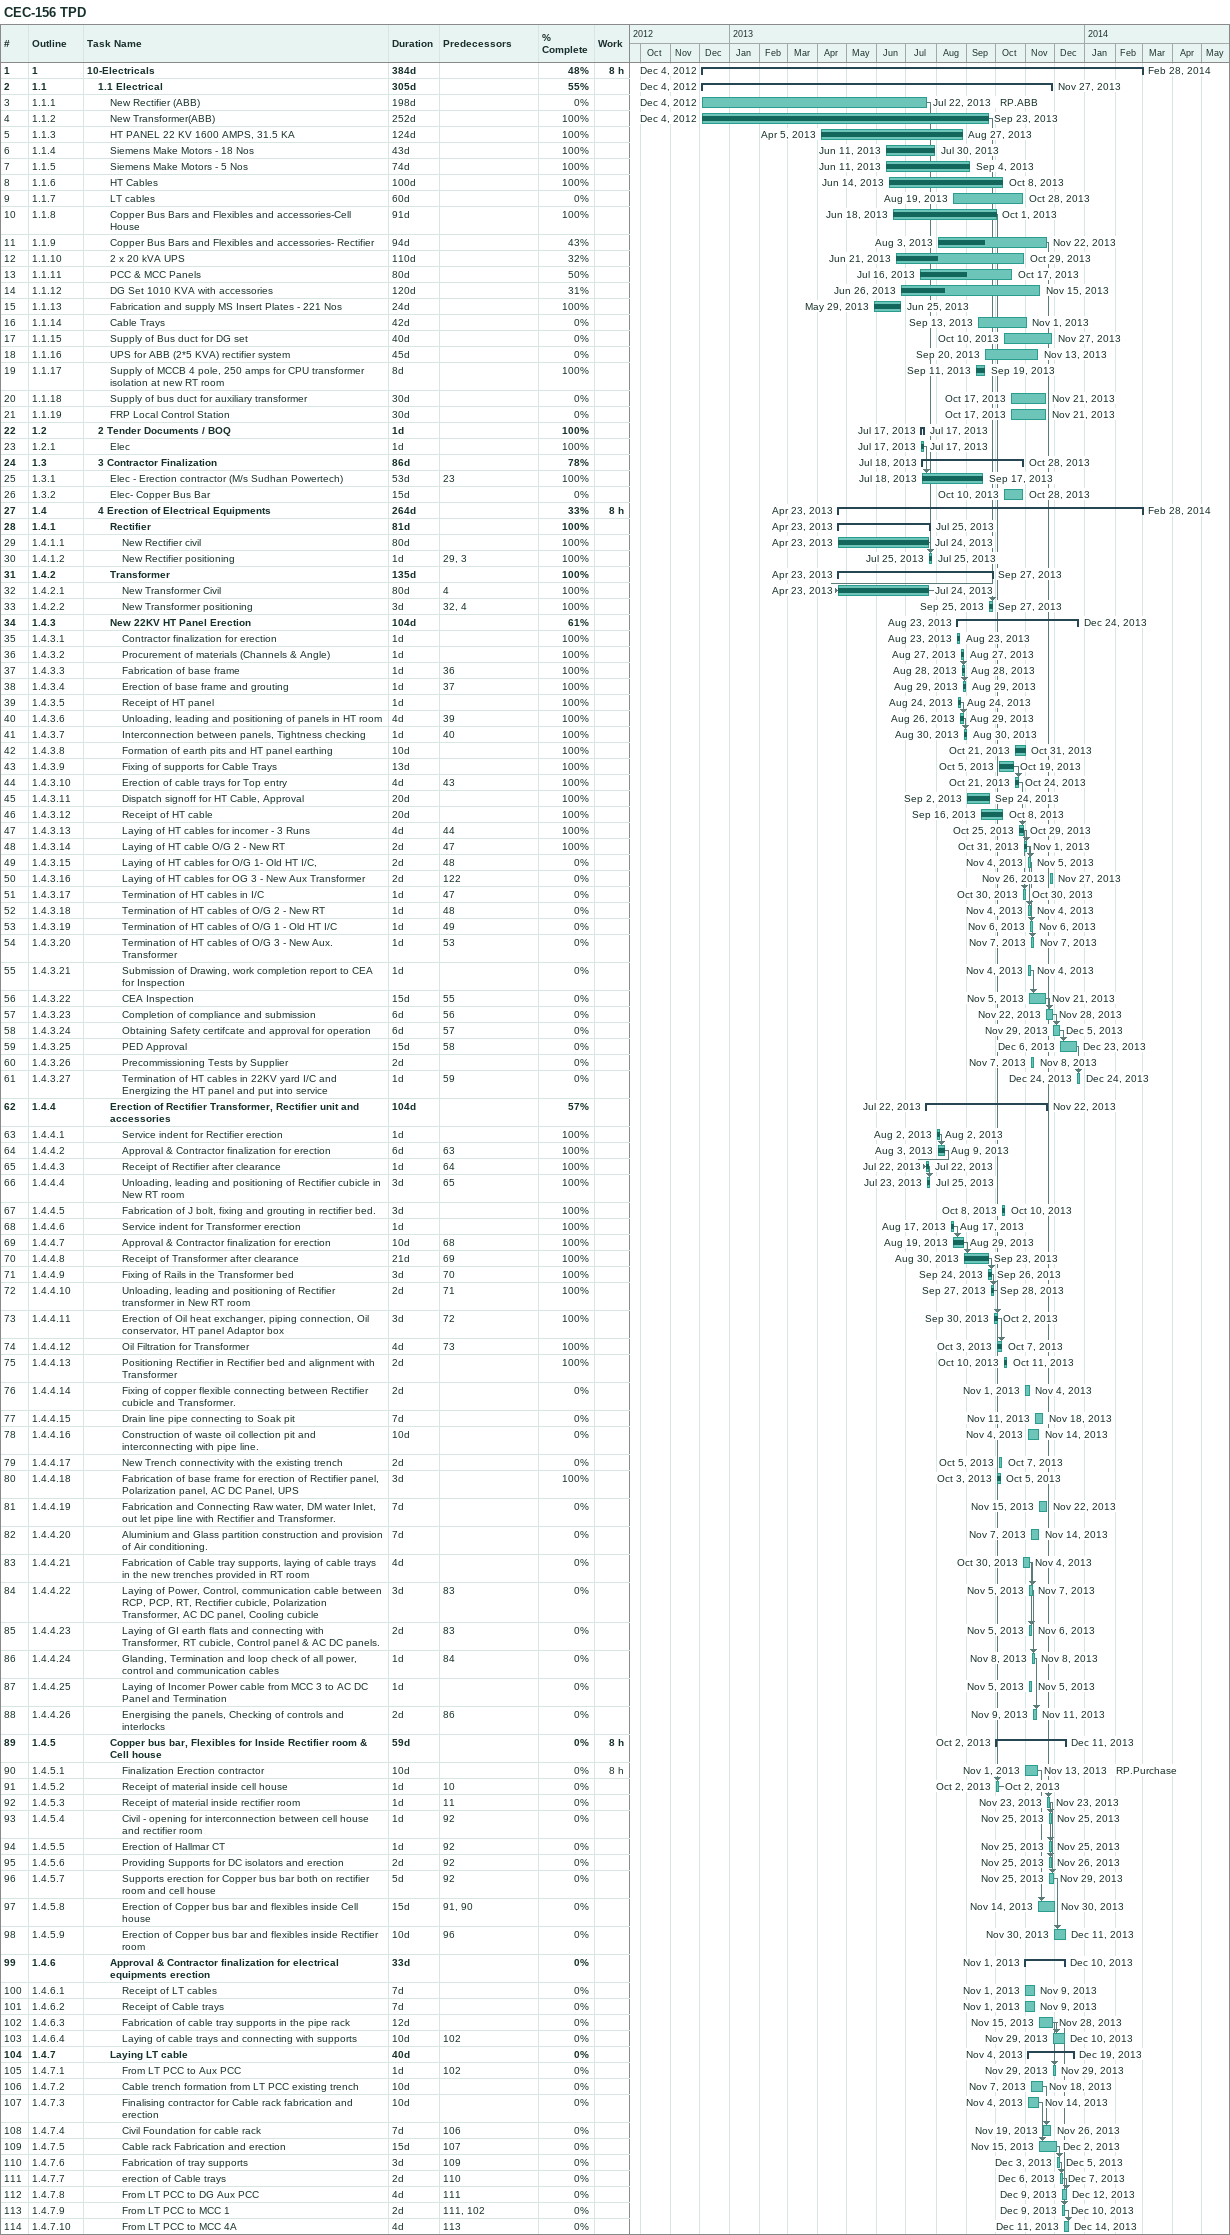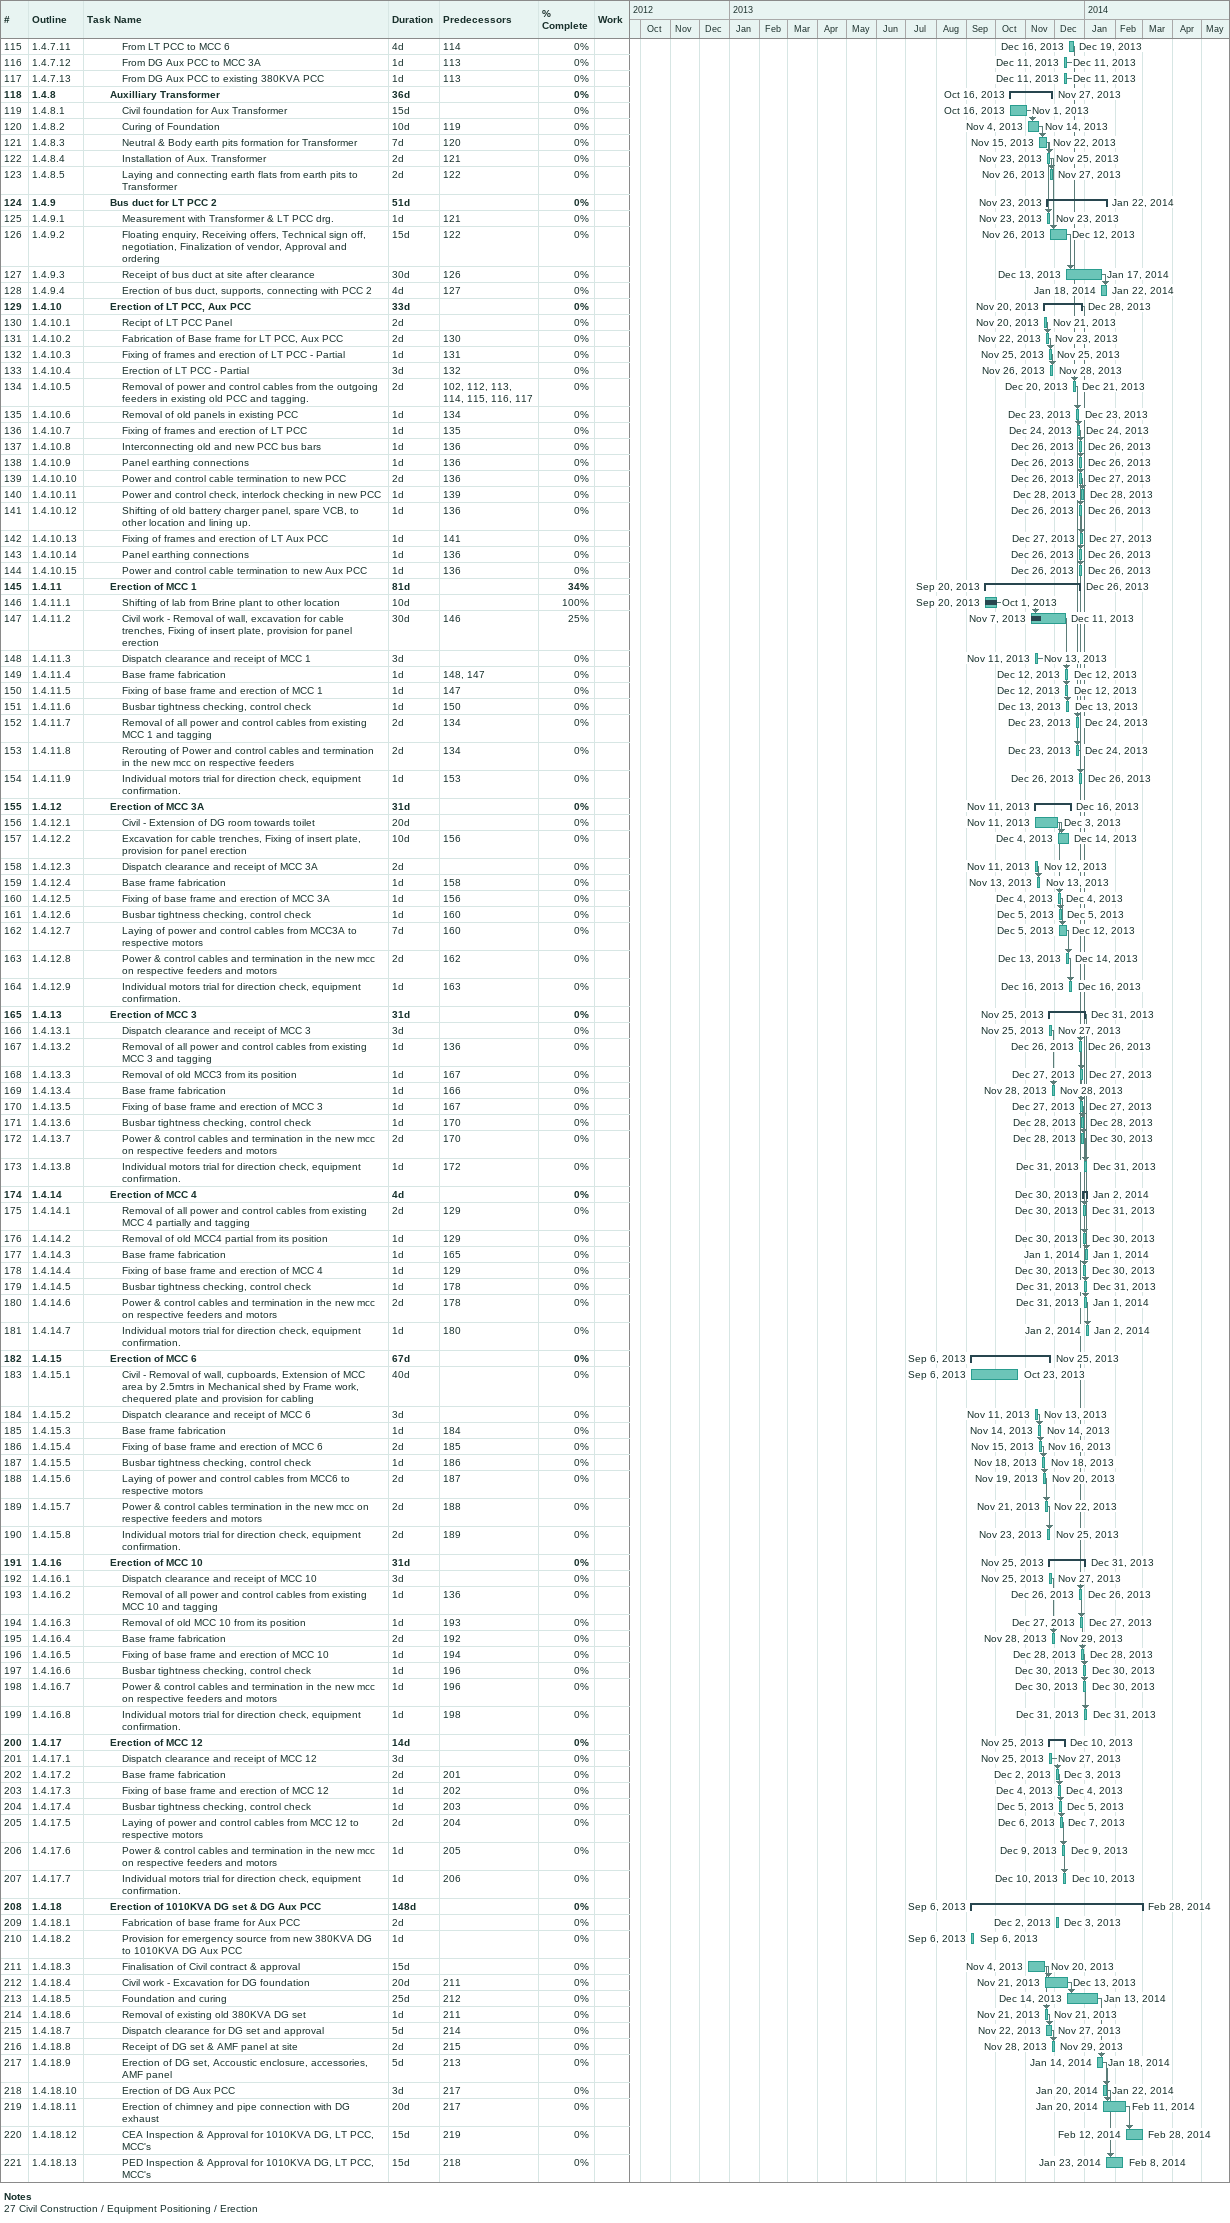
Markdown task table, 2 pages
CEC-156 TPD

| ID | WBS | Task | Duration | Start | Finish | Predecessors | Resources | % complete | Work (h) |
|---|---|---|---|---|---|---|---|---|---|
| 1 | 1 | **10-Electricals** | 384d | 2012-12-04 | 2014-02-28 |  |  | 48 | 8 |
| 2 | 1.1 | **1.1 Electrical** | 305d | 2012-12-04 | 2013-11-27 |  |  | 55 |  |
| 3 | 1.1.1 | New Rectifier (ABB) | 198d | 2012-12-04 | 2013-07-22 |  | RP.ABB | 0 |  |
| 4 | 1.1.2 | New Transformer(ABB) | 252d | 2012-12-04 | 2013-09-23 |  |  | 100 |  |
| 5 | 1.1.3 | HT PANEL 22 KV 1600 AMPS, 31.5 KA | 124d | 2013-04-05 | 2013-08-27 |  |  | 100 |  |
| 6 | 1.1.4 | Siemens Make Motors - 18 Nos | 43d | 2013-06-11 | 2013-07-30 |  |  | 100 |  |
| 7 | 1.1.5 | Siemens Make Motors - 5 Nos | 74d | 2013-06-11 | 2013-09-04 |  |  | 100 |  |
| 8 | 1.1.6 | HT Cables | 100d | 2013-06-14 | 2013-10-08 |  |  | 100 |  |
| 9 | 1.1.7 | LT cables | 60d | 2013-08-19 | 2013-10-28 |  |  | 0 |  |
| 10 | 1.1.8 | Copper Bus Bars and Flexibles and accessories-Cell House | 91d | 2013-06-18 | 2013-10-01 |  |  | 100 |  |
| 11 | 1.1.9 | Copper Bus Bars and Flexibles and accessories- Rectifier | 94d | 2013-08-03 | 2013-11-22 |  |  | 43 |  |
| 12 | 1.1.10 | 2 x 20 kVA UPS | 110d | 2013-06-21 | 2013-10-29 |  |  | 32 |  |
| 13 | 1.1.11 | PCC & MCC Panels | 80d | 2013-07-16 | 2013-10-17 |  |  | 50 |  |
| 14 | 1.1.12 | DG Set 1010 KVA with accessories | 120d | 2013-06-26 | 2013-11-15 |  |  | 31 |  |
| 15 | 1.1.13 | Fabrication and supply MS Insert Plates - 221 Nos | 24d | 2013-05-29 | 2013-06-25 |  |  | 100 |  |
| 16 | 1.1.14 | Cable Trays | 42d | 2013-09-13 | 2013-11-01 |  |  | 0 |  |
| 17 | 1.1.15 | Supply of Bus duct for DG set | 40d | 2013-10-10 | 2013-11-27 |  |  | 0 |  |
| 18 | 1.1.16 | UPS for ABB (2*5 KVA) rectifier system | 45d | 2013-09-20 | 2013-11-13 |  |  | 0 |  |
| 19 | 1.1.17 | Supply of MCCB 4 pole, 250 amps for CPU transformer isolation at new RT room | 8d | 2013-09-11 | 2013-09-19 |  |  | 100 |  |
| 20 | 1.1.18 | Supply of bus duct for auxiliary transformer | 30d | 2013-10-17 | 2013-11-21 |  |  | 0 |  |
| 21 | 1.1.19 | FRP Local Control Station | 30d | 2013-10-17 | 2013-11-21 |  |  | 0 |  |
| 22 | 1.2 | **2 Tender Documents / BOQ** | 1d | 2013-07-17 | 2013-07-17 |  |  | 100 |  |
| 23 | 1.2.1 | Elec | 1d | 2013-07-17 | 2013-07-17 |  |  | 100 |  |
| 24 | 1.3 | **3 Contractor Finalization** | 86d | 2013-07-18 | 2013-10-28 |  |  | 78 |  |
| 25 | 1.3.1 | Elec - Erection contractor (M/s Sudhan Powertech) | 53d | 2013-07-18 | 2013-09-17 | 23 |  | 100 |  |
| 26 | 1.3.2 | Elec- Copper Bus Bar | 15d | 2013-10-10 | 2013-10-28 |  |  | 0 |  |
| 27 | 1.4 | **4 Erection of Electrical Equipments** | 264d | 2013-04-23 | 2014-02-28 |  |  | 33 | 8 |
| 28 | 1.4.1 | **Rectifier** | 81d | 2013-04-23 | 2013-07-25 |  |  | 100 |  |
| 29 | 1.4.1.1 | New Rectifier civil | 80d | 2013-04-23 | 2013-07-24 |  |  | 100 |  |
| 30 | 1.4.1.2 | New Rectifier positioning | 1d | 2013-07-25 | 2013-07-25 | 29, 3 |  | 100 |  |
| 31 | 1.4.2 | **Transformer** | 135d | 2013-04-23 | 2013-09-27 |  |  | 100 |  |
| 32 | 1.4.2.1 | New Transformer Civil | 80d | 2013-04-23 | 2013-07-24 | 4 |  | 100 |  |
| 33 | 1.4.2.2 | New Transformer positioning | 3d | 2013-09-25 | 2013-09-27 | 32, 4 |  | 100 |  |
| 34 | 1.4.3 | **New 22KV HT Panel Erection** | 104d | 2013-08-23 | 2013-12-24 |  |  | 61 |  |
| 35 | 1.4.3.1 | Contractor finalization for erection | 1d | 2013-08-23 | 2013-08-23 |  |  | 100 |  |
| 36 | 1.4.3.2 | Procurement of materials (Channels & Angle) | 1d | 2013-08-27 | 2013-08-27 |  |  | 100 |  |
| 37 | 1.4.3.3 | Fabrication of base frame | 1d | 2013-08-28 | 2013-08-28 | 36 |  | 100 |  |
| 38 | 1.4.3.4 | Erection of base frame and grouting | 1d | 2013-08-29 | 2013-08-29 | 37 |  | 100 |  |
| 39 | 1.4.3.5 | Receipt of HT panel | 1d | 2013-08-24 | 2013-08-24 |  |  | 100 |  |
| 40 | 1.4.3.6 | Unloading, leading and positioning of panels in HT room | 4d | 2013-08-26 | 2013-08-29 | 39 |  | 100 |  |
| 41 | 1.4.3.7 | Interconnection between panels, Tightness checking | 1d | 2013-08-30 | 2013-08-30 | 40 |  | 100 |  |
| 42 | 1.4.3.8 | Formation of earth pits and HT panel earthing | 10d | 2013-10-21 | 2013-10-31 |  |  | 100 |  |
| 43 | 1.4.3.9 | Fixing of supports for Cable Trays | 13d | 2013-10-05 | 2013-10-19 |  |  | 100 |  |
| 44 | 1.4.3.10 | Erection of cable trays for Top entry | 4d | 2013-10-21 | 2013-10-24 | 43 |  | 100 |  |
| 45 | 1.4.3.11 | Dispatch signoff for HT Cable, Approval | 20d | 2013-09-02 | 2013-09-24 |  |  | 100 |  |
| 46 | 1.4.3.12 | Receipt of HT cable | 20d | 2013-09-16 | 2013-10-08 |  |  | 100 |  |
| 47 | 1.4.3.13 | Laying of HT cables for incomer - 3 Runs | 4d | 2013-10-25 | 2013-10-29 | 44 |  | 100 |  |
| 48 | 1.4.3.14 | Laying of HT cable O/G 2 - New RT | 2d | 2013-10-31 | 2013-11-01 | 47 |  | 100 |  |
| 49 | 1.4.3.15 | Laying of HT cables for O/G 1- Old HT I/C, | 2d | 2013-11-04 | 2013-11-05 | 48 |  | 0 |  |
| 50 | 1.4.3.16 | Laying of HT cables for OG 3 - New Aux Transformer | 2d | 2013-11-26 | 2013-11-27 | 122 |  | 0 |  |
| 51 | 1.4.3.17 | Termination of HT cables in I/C | 1d | 2013-10-30 | 2013-10-30 | 47 |  | 0 |  |
| 52 | 1.4.3.18 | Termination of HT cables of O/G 2 - New RT | 1d | 2013-11-04 | 2013-11-04 | 48 |  | 0 |  |
| 53 | 1.4.3.19 | Termination of HT cables of O/G 1 - Old HT I/C | 1d | 2013-11-06 | 2013-11-06 | 49 |  | 0 |  |
| 54 | 1.4.3.20 | Termination of HT cables of O/G 3 - New Aux. Transformer | 1d | 2013-11-07 | 2013-11-07 | 53 |  | 0 |  |
| 55 | 1.4.3.21 | Submission of Drawing, work completion report to CEA for Inspection | 1d | 2013-11-04 | 2013-11-04 |  |  | 0 |  |
| 56 | 1.4.3.22 | CEA Inspection | 15d | 2013-11-05 | 2013-11-21 | 55 |  | 0 |  |
| 57 | 1.4.3.23 | Completion of compliance and submission | 6d | 2013-11-22 | 2013-11-28 | 56 |  | 0 |  |
| 58 | 1.4.3.24 | Obtaining Safety certifcate and approval for operation | 6d | 2013-11-29 | 2013-12-05 | 57 |  | 0 |  |
| 59 | 1.4.3.25 | PED Approval | 15d | 2013-12-06 | 2013-12-23 | 58 |  | 0 |  |
| 60 | 1.4.3.26 | Precommissioning Tests by Supplier | 2d | 2013-11-07 | 2013-11-08 |  |  | 0 |  |
| 61 | 1.4.3.27 | Termination of HT cables in 22KV yard I/C and Energizing the HT panel and put into service | 1d | 2013-12-24 | 2013-12-24 | 59 |  | 0 |  |
| 62 | 1.4.4 | **Erection of Rectifier Transformer, Rectifier unit and accessories** | 104d | 2013-07-22 | 2013-11-22 |  |  | 57 |  |
| 63 | 1.4.4.1 | Service indent for Rectifier erection | 1d | 2013-08-02 | 2013-08-02 |  |  | 100 |  |
| 64 | 1.4.4.2 | Approval & Contractor finalization for erection | 6d | 2013-08-03 | 2013-08-09 | 63 |  | 100 |  |
| 65 | 1.4.4.3 | Receipt of Rectifier after clearance | 1d | 2013-07-22 | 2013-07-22 | 64 |  | 100 |  |
| 66 | 1.4.4.4 | Unloading, leading and positioning of Rectifier cubicle in New RT room | 3d | 2013-07-23 | 2013-07-25 | 65 |  | 100 |  |
| 67 | 1.4.4.5 | Fabrication of J bolt, fixing and grouting in rectifier bed. | 3d | 2013-10-08 | 2013-10-10 |  |  | 100 |  |
| 68 | 1.4.4.6 | Service indent for Transformer erection | 1d | 2013-08-17 | 2013-08-17 |  |  | 100 |  |
| 69 | 1.4.4.7 | Approval & Contractor finalization for erection | 10d | 2013-08-19 | 2013-08-29 | 68 |  | 100 |  |
| 70 | 1.4.4.8 | Receipt of Transformer after clearance | 21d | 2013-08-30 | 2013-09-23 | 69 |  | 100 |  |
| 71 | 1.4.4.9 | Fixing of Rails in the Transformer bed | 3d | 2013-09-24 | 2013-09-26 | 70 |  | 100 |  |
| 72 | 1.4.4.10 | Unloading, leading and positioning of Rectifier transformer in New RT room | 2d | 2013-09-27 | 2013-09-28 | 71 |  | 100 |  |
| 73 | 1.4.4.11 | Erection of Oil heat exchanger, piping connection, Oil conservator, HT panel Adaptor box | 3d | 2013-09-30 | 2013-10-02 | 72 |  | 100 |  |
| 74 | 1.4.4.12 | Oil Filtration for Transformer | 4d | 2013-10-03 | 2013-10-07 | 73 |  | 100 |  |
| 75 | 1.4.4.13 | Positioning Rectifier in Rectifier bed and alignment with Transformer | 2d | 2013-10-10 | 2013-10-11 |  |  | 100 |  |
| 76 | 1.4.4.14 | Fixing of copper flexible connecting between Rectifier cubicle and Transformer. | 2d | 2013-11-01 | 2013-11-04 |  |  | 0 |  |
| 77 | 1.4.4.15 | Drain line pipe connecting to Soak pit | 7d | 2013-11-11 | 2013-11-18 |  |  | 0 |  |
| 78 | 1.4.4.16 | Construction of waste oil collection pit and interconnecting with pipe line. | 10d | 2013-11-04 | 2013-11-14 |  |  | 0 |  |
| 79 | 1.4.4.17 | New Trench connectivity with the existing trench | 2d | 2013-10-05 | 2013-10-07 |  |  | 0 |  |
| 80 | 1.4.4.18 | Fabrication of base frame for erection of Rectifier panel, Polarization panel, AC DC Panel, UPS | 3d | 2013-10-03 | 2013-10-05 |  |  | 100 |  |
| 81 | 1.4.4.19 | Fabrication and Connecting Raw water, DM water Inlet, out let pipe line with Rectifier and Transformer. | 7d | 2013-11-15 | 2013-11-22 |  |  | 0 |  |
| 82 | 1.4.4.20 | Aluminium and Glass partition construction and provision of Air conditioning. | 7d | 2013-11-07 | 2013-11-14 |  |  | 0 |  |
| 83 | 1.4.4.21 | Fabrication of Cable tray supports, laying of cable trays in the new trenches provided in RT room | 4d | 2013-10-30 | 2013-11-04 |  |  | 0 |  |
| 84 | 1.4.4.22 | Laying of Power, Control, communication cable between RCP, PCP, RT, Rectifier cubicle, Polarization Transformer, AC DC panel, Cooling cubicle | 3d | 2013-11-05 | 2013-11-07 | 83 |  | 0 |  |
| 85 | 1.4.4.23 | Laying of GI earth flats and connecting with Transformer, RT cubicle, Control panel & AC DC panels. | 2d | 2013-11-05 | 2013-11-06 | 83 |  | 0 |  |
| 86 | 1.4.4.24 | Glanding, Termination and loop check of all power, control and communication cables | 1d | 2013-11-08 | 2013-11-08 | 84 |  | 0 |  |
| 87 | 1.4.4.25 | Laying of Incomer Power cable from MCC 3 to AC DC Panel and Termination | 1d | 2013-11-05 | 2013-11-05 |  |  | 0 |  |
| 88 | 1.4.4.26 | Energising the panels, Checking of controls and interlocks | 2d | 2013-11-09 | 2013-11-11 | 86 |  | 0 |  |
| 89 | 1.4.5 | **Copper bus bar, Flexibles for Inside Rectifier room & Cell house** | 59d | 2013-10-02 | 2013-12-11 |  |  | 0 | 8 |
| 90 | 1.4.5.1 | Finalization Erection contractor | 10d | 2013-11-01 | 2013-11-13 |  | RP.Purchase | 0 | 8 |
| 91 | 1.4.5.2 | Receipt of material inside cell house | 1d | 2013-10-02 | 2013-10-02 | 10 |  | 0 |  |
| 92 | 1.4.5.3 | Receipt of material inside rectifier room | 1d | 2013-11-23 | 2013-11-23 | 11 |  | 0 |  |
| 93 | 1.4.5.4 | Civil - opening for interconnection between cell house and rectifier room | 1d | 2013-11-25 | 2013-11-25 | 92 |  | 0 |  |
| 94 | 1.4.5.5 | Erection of Hallmar CT | 1d | 2013-11-25 | 2013-11-25 | 92 |  | 0 |  |
| 95 | 1.4.5.6 | Providing Supports for DC isolators and erection | 2d | 2013-11-25 | 2013-11-26 | 92 |  | 0 |  |
| 96 | 1.4.5.7 | Supports erection for Copper bus bar both on rectifier room and cell house | 5d | 2013-11-25 | 2013-11-29 | 92 |  | 0 |  |
| 97 | 1.4.5.8 | Erection of Copper bus bar and flexibles inside Cell house | 15d | 2013-11-14 | 2013-11-30 | 91, 90 |  | 0 |  |
| 98 | 1.4.5.9 | Erection of Copper bus bar and flexibles inside Rectifier room | 10d | 2013-11-30 | 2013-12-11 | 96 |  | 0 |  |
| 99 | 1.4.6 | **Approval & Contractor finalization for electrical equipments erection** | 33d | 2013-11-01 | 2013-12-10 |  |  | 0 |  |
| 100 | 1.4.6.1 | Receipt of LT cables | 7d | 2013-11-01 | 2013-11-09 |  |  | 0 |  |
| 101 | 1.4.6.2 | Receipt of Cable trays | 7d | 2013-11-01 | 2013-11-09 |  |  | 0 |  |
| 102 | 1.4.6.3 | Fabrication of cable tray supports in the pipe rack | 12d | 2013-11-15 | 2013-11-28 |  |  | 0 |  |
| 103 | 1.4.6.4 | Laying of cable trays and connecting with supports | 10d | 2013-11-29 | 2013-12-10 | 102 |  | 0 |  |
| 104 | 1.4.7 | **Laying LT cable** | 40d | 2013-11-04 | 2013-12-19 |  |  | 0 |  |
| 105 | 1.4.7.1 | From LT PCC to Aux PCC | 1d | 2013-11-29 | 2013-11-29 | 102 |  | 0 |  |
| 106 | 1.4.7.2 | Cable trench formation from LT PCC existing trench | 10d | 2013-11-07 | 2013-11-18 |  |  | 0 |  |
| 107 | 1.4.7.3 | Finalising contractor for Cable rack fabrication and erection | 10d | 2013-11-04 | 2013-11-14 |  |  | 0 |  |
| 108 | 1.4.7.4 | Civil Foundation for cable rack | 7d | 2013-11-19 | 2013-11-26 | 106 |  | 0 |  |
| 109 | 1.4.7.5 | Cable rack Fabrication and erection | 15d | 2013-11-15 | 2013-12-02 | 107 |  | 0 |  |
| 110 | 1.4.7.6 | Fabrication of tray supports | 3d | 2013-12-03 | 2013-12-05 | 109 |  | 0 |  |
| 111 | 1.4.7.7 | erection of Cable trays | 2d | 2013-12-06 | 2013-12-07 | 110 |  | 0 |  |
| 112 | 1.4.7.8 | From LT PCC to DG Aux PCC | 4d | 2013-12-09 | 2013-12-12 | 111 |  | 0 |  |
| 113 | 1.4.7.9 | From LT PCC to MCC 1 | 2d | 2013-12-09 | 2013-12-10 | 111, 102 |  | 0 |  |
| 114 | 1.4.7.10 | From LT PCC to MCC 4A | 4d | 2013-12-11 | 2013-12-14 | 113 |  | 0 |  |
| 115 | 1.4.7.11 | From LT PCC to MCC 6 | 4d | 2013-12-16 | 2013-12-19 | 114 |  | 0 |  |
| 116 | 1.4.7.12 | From DG Aux PCC to MCC 3A | 1d | 2013-12-11 | 2013-12-11 | 113 |  | 0 |  |
| 117 | 1.4.7.13 | From DG Aux PCC to existing 380KVA PCC | 1d | 2013-12-11 | 2013-12-11 | 113 |  | 0 |  |
| 118 | 1.4.8 | **Auxilliary Transformer** | 36d | 2013-10-16 | 2013-11-27 |  |  | 0 |  |
| 119 | 1.4.8.1 | Civil foundation for Aux Transformer | 15d | 2013-10-16 | 2013-11-01 |  |  | 0 |  |
| 120 | 1.4.8.2 | Curing of Foundation | 10d | 2013-11-04 | 2013-11-14 | 119 |  | 0 |  |
| 121 | 1.4.8.3 | Neutral & Body earth pits formation for Transformer | 7d | 2013-11-15 | 2013-11-22 | 120 |  | 0 |  |
| 122 | 1.4.8.4 | Installation of Aux. Transformer | 2d | 2013-11-23 | 2013-11-25 | 121 |  | 0 |  |
| 123 | 1.4.8.5 | Laying and connecting earth flats from earth pits to Transformer | 2d | 2013-11-26 | 2013-11-27 | 122 |  | 0 |  |
| 124 | 1.4.9 | **Bus duct for LT PCC 2** | 51d | 2013-11-23 | 2014-01-22 |  |  | 0 |  |
| 125 | 1.4.9.1 | Measurement with Transformer & LT PCC drg. | 1d | 2013-11-23 | 2013-11-23 | 121 |  | 0 |  |
| 126 | 1.4.9.2 | Floating enquiry, Receiving offers, Technical sign off, negotiation, Finalization of vendor, Approval and ordering | 15d | 2013-11-26 | 2013-12-12 | 122 |  | 0 |  |
| 127 | 1.4.9.3 | Receipt of bus duct at site after clearance | 30d | 2013-12-13 | 2014-01-17 | 126 |  | 0 |  |
| 128 | 1.4.9.4 | Erection of bus duct, supports, connecting with PCC 2 | 4d | 2014-01-18 | 2014-01-22 | 127 |  | 0 |  |
| 129 | 1.4.10 | **Erection of LT PCC, Aux PCC** | 33d | 2013-11-20 | 2013-12-28 |  |  | 0 |  |
| 130 | 1.4.10.1 | Recipt of LT PCC Panel | 2d | 2013-11-20 | 2013-11-21 |  |  | 0 |  |
| 131 | 1.4.10.2 | Fabrication of Base frame for LT PCC, Aux PCC | 2d | 2013-11-22 | 2013-11-23 | 130 |  | 0 |  |
| 132 | 1.4.10.3 | Fixing of frames and erection of LT PCC - Partial | 1d | 2013-11-25 | 2013-11-25 | 131 |  | 0 |  |
| 133 | 1.4.10.4 | Erection of LT PCC - Partial | 3d | 2013-11-26 | 2013-11-28 | 132 |  | 0 |  |
| 134 | 1.4.10.5 | Removal of power and control cables from the outgoing feeders in existing old PCC and tagging. | 2d | 2013-12-20 | 2013-12-21 | 102, 112, 113, 114, 115, 116, 117 |  | 0 |  |
| 135 | 1.4.10.6 | Removal of old panels in existing PCC | 1d | 2013-12-23 | 2013-12-23 | 134 |  | 0 |  |
| 136 | 1.4.10.7 | Fixing of frames and erection of LT PCC | 1d | 2013-12-24 | 2013-12-24 | 135 |  | 0 |  |
| 137 | 1.4.10.8 | Interconnecting old and new PCC bus bars | 1d | 2013-12-26 | 2013-12-26 | 136 |  | 0 |  |
| 138 | 1.4.10.9 | Panel earthing connections | 1d | 2013-12-26 | 2013-12-26 | 136 |  | 0 |  |
| 139 | 1.4.10.10 | Power and control cable termination to new PCC | 2d | 2013-12-26 | 2013-12-27 | 136 |  | 0 |  |
| 140 | 1.4.10.11 | Power and control check, interlock checking in new PCC | 1d | 2013-12-28 | 2013-12-28 | 139 |  | 0 |  |
| 141 | 1.4.10.12 | Shifting of old battery charger panel, spare VCB, to other location and lining up. | 1d | 2013-12-26 | 2013-12-26 | 136 |  | 0 |  |
| 142 | 1.4.10.13 | Fixing of frames and erection of LT Aux PCC | 1d | 2013-12-27 | 2013-12-27 | 141 |  | 0 |  |
| 143 | 1.4.10.14 | Panel earthing connections | 1d | 2013-12-26 | 2013-12-26 | 136 |  | 0 |  |
| 144 | 1.4.10.15 | Power and control cable termination to new Aux PCC | 1d | 2013-12-26 | 2013-12-26 | 136 |  | 0 |  |
| 145 | 1.4.11 | **Erection of MCC 1** | 81d | 2013-09-20 | 2013-12-26 |  |  | 34 |  |
| 146 | 1.4.11.1 | Shifting of lab from Brine plant to other location | 10d | 2013-09-20 | 2013-10-01 |  |  | 100 |  |
| 147 | 1.4.11.2 | Civil work - Removal of wall, excavation for cable trenches, Fixing of insert plate, provision for panel erection | 30d | 2013-11-07 | 2013-12-11 | 146 |  | 25 |  |
| 148 | 1.4.11.3 | Dispatch clearance and receipt of MCC 1 | 3d | 2013-11-11 | 2013-11-13 |  |  | 0 |  |
| 149 | 1.4.11.4 | Base frame fabrication | 1d | 2013-12-12 | 2013-12-12 | 148, 147 |  | 0 |  |
| 150 | 1.4.11.5 | Fixing of base frame and erection of MCC 1 | 1d | 2013-12-12 | 2013-12-12 | 147 |  | 0 |  |
| 151 | 1.4.11.6 | Busbar tightness checking, control check | 1d | 2013-12-13 | 2013-12-13 | 150 |  | 0 |  |
| 152 | 1.4.11.7 | Removal of all power and control cables from existing MCC 1 and tagging | 2d | 2013-12-23 | 2013-12-24 | 134 |  | 0 |  |
| 153 | 1.4.11.8 | Rerouting of Power and control cables and termination in the new mcc on respective feeders | 2d | 2013-12-23 | 2013-12-24 | 134 |  | 0 |  |
| 154 | 1.4.11.9 | Individual motors trial for direction check, equipment confirmation. | 1d | 2013-12-26 | 2013-12-26 | 153 |  | 0 |  |
| 155 | 1.4.12 | **Erection of MCC 3A** | 31d | 2013-11-11 | 2013-12-16 |  |  | 0 |  |
| 156 | 1.4.12.1 | Civil - Extension of DG room towards toilet | 20d | 2013-11-11 | 2013-12-03 |  |  | 0 |  |
| 157 | 1.4.12.2 | Excavation for cable trenches, Fixing of insert plate, provision for panel erection | 10d | 2013-12-04 | 2013-12-14 | 156 |  | 0 |  |
| 158 | 1.4.12.3 | Dispatch clearance and receipt of MCC 3A | 2d | 2013-11-11 | 2013-11-12 |  |  | 0 |  |
| 159 | 1.4.12.4 | Base frame fabrication | 1d | 2013-11-13 | 2013-11-13 | 158 |  | 0 |  |
| 160 | 1.4.12.5 | Fixing of base frame and erection of MCC 3A | 1d | 2013-12-04 | 2013-12-04 | 156 |  | 0 |  |
| 161 | 1.4.12.6 | Busbar tightness checking, control check | 1d | 2013-12-05 | 2013-12-05 | 160 |  | 0 |  |
| 162 | 1.4.12.7 | Laying of power and control cables from MCC3A to respective motors | 7d | 2013-12-05 | 2013-12-12 | 160 |  | 0 |  |
| 163 | 1.4.12.8 | Power & control cables and termination in the new mcc on respective feeders and motors | 2d | 2013-12-13 | 2013-12-14 | 162 |  | 0 |  |
| 164 | 1.4.12.9 | Individual motors trial for direction check, equipment confirmation. | 1d | 2013-12-16 | 2013-12-16 | 163 |  | 0 |  |
| 165 | 1.4.13 | **Erection of MCC 3** | 31d | 2013-11-25 | 2013-12-31 |  |  | 0 |  |
| 166 | 1.4.13.1 | Dispatch clearance and receipt of MCC 3 | 3d | 2013-11-25 | 2013-11-27 |  |  | 0 |  |
| 167 | 1.4.13.2 | Removal of all power and control cables from existing MCC 3 and tagging | 1d | 2013-12-26 | 2013-12-26 | 136 |  | 0 |  |
| 168 | 1.4.13.3 | Removal of old MCC3 from its position | 1d | 2013-12-27 | 2013-12-27 | 167 |  | 0 |  |
| 169 | 1.4.13.4 | Base frame fabrication | 1d | 2013-11-28 | 2013-11-28 | 166 |  | 0 |  |
| 170 | 1.4.13.5 | Fixing of base frame and erection of MCC 3 | 1d | 2013-12-27 | 2013-12-27 | 167 |  | 0 |  |
| 171 | 1.4.13.6 | Busbar tightness checking, control check | 1d | 2013-12-28 | 2013-12-28 | 170 |  | 0 |  |
| 172 | 1.4.13.7 | Power & control cables and termination in the new mcc on respective feeders and motors | 2d | 2013-12-28 | 2013-12-30 | 170 |  | 0 |  |
| 173 | 1.4.13.8 | Individual motors trial for direction check, equipment confirmation. | 1d | 2013-12-31 | 2013-12-31 | 172 |  | 0 |  |
| 174 | 1.4.14 | **Erection of MCC 4** | 4d | 2013-12-30 | 2014-01-02 |  |  | 0 |  |
| 175 | 1.4.14.1 | Removal of all power and control cables from existing MCC 4 partially and tagging | 2d | 2013-12-30 | 2013-12-31 | 129 |  | 0 |  |
| 176 | 1.4.14.2 | Removal of old MCC4 partial from its position | 1d | 2013-12-30 | 2013-12-30 | 129 |  | 0 |  |
| 177 | 1.4.14.3 | Base frame fabrication | 1d | 2014-01-01 | 2014-01-01 | 165 |  | 0 |  |
| 178 | 1.4.14.4 | Fixing of base frame and erection of MCC 4 | 1d | 2013-12-30 | 2013-12-30 | 129 |  | 0 |  |
| 179 | 1.4.14.5 | Busbar tightness checking, control check | 1d | 2013-12-31 | 2013-12-31 | 178 |  | 0 |  |
| 180 | 1.4.14.6 | Power & control cables and termination in the new mcc on respective feeders and motors | 2d | 2013-12-31 | 2014-01-01 | 178 |  | 0 |  |
| 181 | 1.4.14.7 | Individual motors trial for direction check, equipment confirmation. | 1d | 2014-01-02 | 2014-01-02 | 180 |  | 0 |  |
| 182 | 1.4.15 | **Erection of MCC 6** | 67d | 2013-09-06 | 2013-11-25 |  |  | 0 |  |
| 183 | 1.4.15.1 | Civil - Removal of wall, cupboards, Extension of MCC area by 2.5mtrs in Mechanical shed by Frame work, chequered plate and provision for cabling | 40d | 2013-09-06 | 2013-10-23 |  |  | 0 |  |
| 184 | 1.4.15.2 | Dispatch clearance and receipt of MCC 6 | 3d | 2013-11-11 | 2013-11-13 |  |  | 0 |  |
| 185 | 1.4.15.3 | Base frame fabrication | 1d | 2013-11-14 | 2013-11-14 | 184 |  | 0 |  |
| 186 | 1.4.15.4 | Fixing of base frame and erection of MCC 6 | 2d | 2013-11-15 | 2013-11-16 | 185 |  | 0 |  |
| 187 | 1.4.15.5 | Busbar tightness checking, control check | 1d | 2013-11-18 | 2013-11-18 | 186 |  | 0 |  |
| 188 | 1.4.15.6 | Laying of power and control cables from MCC6 to respective motors | 2d | 2013-11-19 | 2013-11-20 | 187 |  | 0 |  |
| 189 | 1.4.15.7 | Power & control cables termination in the new mcc on respective feeders and motors | 2d | 2013-11-21 | 2013-11-22 | 188 |  | 0 |  |
| 190 | 1.4.15.8 | Individual motors trial for direction check, equipment confirmation. | 2d | 2013-11-23 | 2013-11-25 | 189 |  | 0 |  |
| 191 | 1.4.16 | **Erection of MCC 10** | 31d | 2013-11-25 | 2013-12-31 |  |  | 0 |  |
| 192 | 1.4.16.1 | Dispatch clearance and receipt of MCC 10 | 3d | 2013-11-25 | 2013-11-27 |  |  | 0 |  |
| 193 | 1.4.16.2 | Removal of all power and control cables from existing MCC 10 and tagging | 1d | 2013-12-26 | 2013-12-26 | 136 |  | 0 |  |
| 194 | 1.4.16.3 | Removal of old MCC 10 from its position | 1d | 2013-12-27 | 2013-12-27 | 193 |  | 0 |  |
| 195 | 1.4.16.4 | Base frame fabrication | 2d | 2013-11-28 | 2013-11-29 | 192 |  | 0 |  |
| 196 | 1.4.16.5 | Fixing of base frame and erection of MCC 10 | 1d | 2013-12-28 | 2013-12-28 | 194 |  | 0 |  |
| 197 | 1.4.16.6 | Busbar tightness checking, control check | 1d | 2013-12-30 | 2013-12-30 | 196 |  | 0 |  |
| 198 | 1.4.16.7 | Power & control cables and termination in the new mcc on respective feeders and motors | 1d | 2013-12-30 | 2013-12-30 | 196 |  | 0 |  |
| 199 | 1.4.16.8 | Individual motors trial for direction check, equipment confirmation. | 1d | 2013-12-31 | 2013-12-31 | 198 |  | 0 |  |
| 200 | 1.4.17 | **Erection of MCC 12** | 14d | 2013-11-25 | 2013-12-10 |  |  | 0 |  |
| 201 | 1.4.17.1 | Dispatch clearance and receipt of MCC 12 | 3d | 2013-11-25 | 2013-11-27 |  |  | 0 |  |
| 202 | 1.4.17.2 | Base frame fabrication | 2d | 2013-12-02 | 2013-12-03 | 201 |  | 0 |  |
| 203 | 1.4.17.3 | Fixing of base frame and erection of MCC 12 | 1d | 2013-12-04 | 2013-12-04 | 202 |  | 0 |  |
| 204 | 1.4.17.4 | Busbar tightness checking, control check | 1d | 2013-12-05 | 2013-12-05 | 203 |  | 0 |  |
| 205 | 1.4.17.5 | Laying of power and control cables from MCC 12 to respective motors | 2d | 2013-12-06 | 2013-12-07 | 204 |  | 0 |  |
| 206 | 1.4.17.6 | Power & control cables and termination in the new mcc on respective feeders and motors | 1d | 2013-12-09 | 2013-12-09 | 205 |  | 0 |  |
| 207 | 1.4.17.7 | Individual motors trial for direction check, equipment confirmation. | 1d | 2013-12-10 | 2013-12-10 | 206 |  | 0 |  |
| 208 | 1.4.18 | **Erection of 1010KVA DG set & DG Aux PCC** | 148d | 2013-09-06 | 2014-02-28 |  |  | 0 |  |
| 209 | 1.4.18.1 | Fabrication of base frame for Aux PCC | 2d | 2013-12-02 | 2013-12-03 |  |  | 0 |  |
| 210 | 1.4.18.2 | Provision for emergency source from new 380KVA DG to 1010KVA DG Aux PCC | 1d | 2013-09-06 | 2013-09-06 |  |  | 0 |  |
| 211 | 1.4.18.3 | Finalisation of Civil contract & approval | 15d | 2013-11-04 | 2013-11-20 |  |  | 0 |  |
| 212 | 1.4.18.4 | Civil work - Excavation for DG foundation | 20d | 2013-11-21 | 2013-12-13 | 211 |  | 0 |  |
| 213 | 1.4.18.5 | Foundation and curing | 25d | 2013-12-14 | 2014-01-13 | 212 |  | 0 |  |
| 214 | 1.4.18.6 | Removal of existing old 380KVA DG set | 1d | 2013-11-21 | 2013-11-21 | 211 |  | 0 |  |
| 215 | 1.4.18.7 | Dispatch clearance for DG set and approval | 5d | 2013-11-22 | 2013-11-27 | 214 |  | 0 |  |
| 216 | 1.4.18.8 | Receipt of DG set & AMF panel at site | 2d | 2013-11-28 | 2013-11-29 | 215 |  | 0 |  |
| 217 | 1.4.18.9 | Erection of DG set, Accoustic enclosure, accessories, AMF panel | 5d | 2014-01-14 | 2014-01-18 | 213 |  | 0 |  |
| 218 | 1.4.18.10 | Erection of DG Aux PCC | 3d | 2014-01-20 | 2014-01-22 | 217 |  | 0 |  |
| 219 | 1.4.18.11 | Erection of chimney and pipe connection with DG exhaust | 20d | 2014-01-20 | 2014-02-11 | 217 |  | 0 |  |
| 220 | 1.4.18.12 | CEA Inspection & Approval for 1010KVA DG, LT PCC, MCC's | 15d | 2014-02-12 | 2014-02-28 | 219 |  | 0 |  |
| 221 | 1.4.18.13 | PED Inspection & Approval for 1010KVA DG, LT PCC, MCC's | 15d | 2014-01-23 | 2014-02-08 | 218 |  | 0 |  |

Notes
- 27: Civil Construction / Equipment Positioning / Erection
